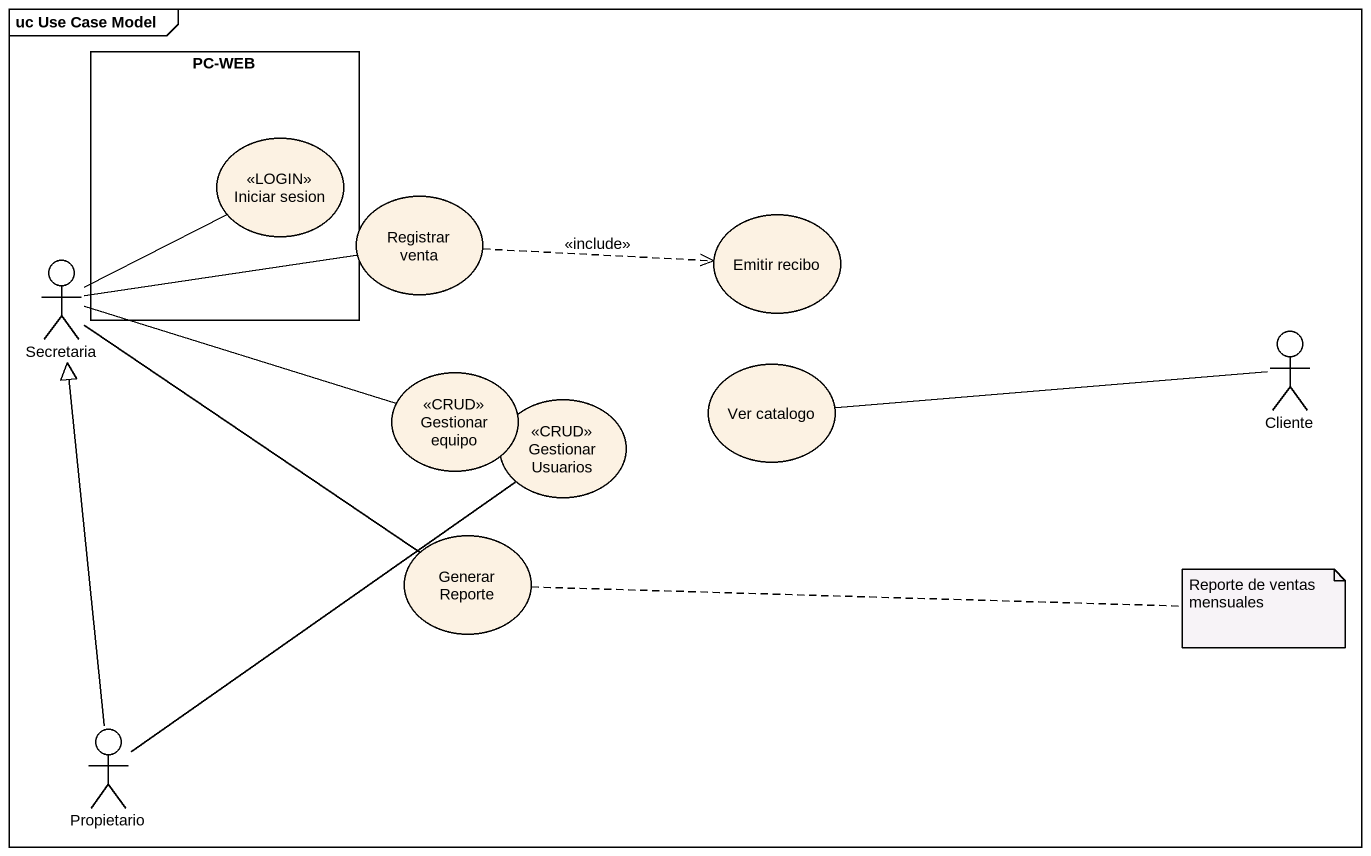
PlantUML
@startuml
mainframe uc Use Case Model
rectangle "PC-WEB" as PC_WEB {
  usecase "Iniciar sesion" as Iniciar_sesion <<LOGIN>>
}
usecase "Registrar venta" as Registrar_venta
usecase "Emitir recibo" as Emitir_recibo
actor Secretaria
usecase "Gestionar equipo" as Gestionar_equipo <<CRUD>>
usecase "Ver catalogo" as Ver_catalogo
actor Cliente
usecase "Gestionar Usuarios" as Gestionar_Usuarios <<CRUD>>
usecase "Generar Reporte" as Generar_Reporte
actor Propietario
Registrar_venta .right.> Emitir_recibo : <<include>>
Secretaria -up- Iniciar_sesion
Secretaria -right- Registrar_venta
Secretaria -right- Gestionar_equipo
Secretaria -- Generar_Reporte
Cliente -left- Ver_catalogo
Propietario -up-|> Secretaria
Propietario -up- Gestionar_Usuarios
note right of Generar_Reporte : Reporte de ventas mensuales
@enduml
